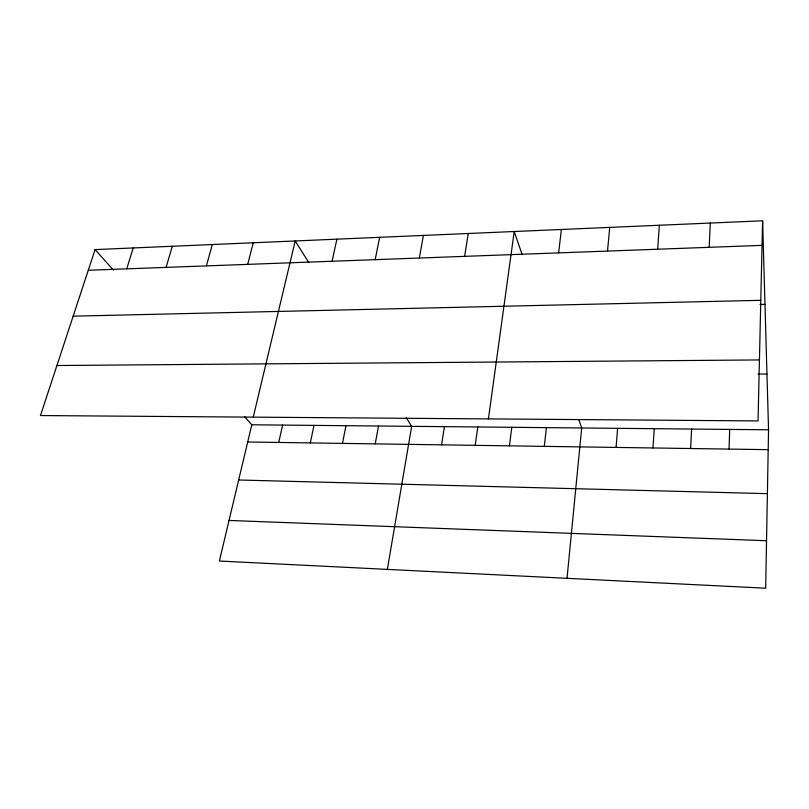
<?xml version="1.0" encoding="UTF-8"?>
<svg xmlns="http://www.w3.org/2000/svg" width="809" height="809" viewBox="0 0 809 809"><rect width="100%" height="100%" fill="white"/><g stroke="black" fill="none" stroke-linecap="round" stroke-linejoin="round"><path stroke-width="1.21" d="M762.604 220.796L758.053 420.923L40.45 415.553L95.078 249.597L762.604 220.796L768.55 429.791L765.678 588.204L219.37 561.031L251.801 424.786L244.571 416.696M729.03 449.086L729.708 429.417M709.159 247.321L710.302 223.051M690.633 448.52L691.624 429.053M652.984 447.964L654.279 428.689M657.666 249.223L659.355 225.246M616.064 447.417L617.631 428.335M607.519 251.073L609.733 227.39M567.018 578.324L581.681 427.981L578.819 419.638M544.305 446.366L546.409 427.637M558.655 252.883L561.375 229.473M509.427 445.85L511.784 427.304M488.424 418.9L514.221 231.516L522.169 254.643M475.196 445.344L477.795 426.97M441.593 444.859L444.424 426.646M464.619 256.352L468.249 233.498M387.359 569.384L411.66 426.333L406.31 417.818M419.345 258.031L423.4 235.429M375.224 443.878L378.511 426.009M342.47 443.393L345.969 425.696M375.174 259.659L379.633 237.32M310.302 442.917L314.013 425.382M332.074 261.246L336.918 239.161M278.721 442.452L282.624 425.079M253.247 417.141L295.214 240.961L308.856 262.682M247.696 264.371L253.257 242.771M206.406 265.888L212.302 244.54M166.098 267.385L172.307 246.26M126.73 268.831L133.242 247.948M88.282 270.257L762.048 245.37M73.164 316.167L760.794 300.321M760.035 304.497L764.98 304.386M56.923 365.526L759.439 359.934M758.225 374.061L766.962 374.031M251.801 424.786L768.55 429.791M247.706 441.997L768.186 449.662M238.655 480L767.387 493.662M229.028 520.45L766.538 540.736M95.078 249.597L113.361 270.034"/></g></svg>
